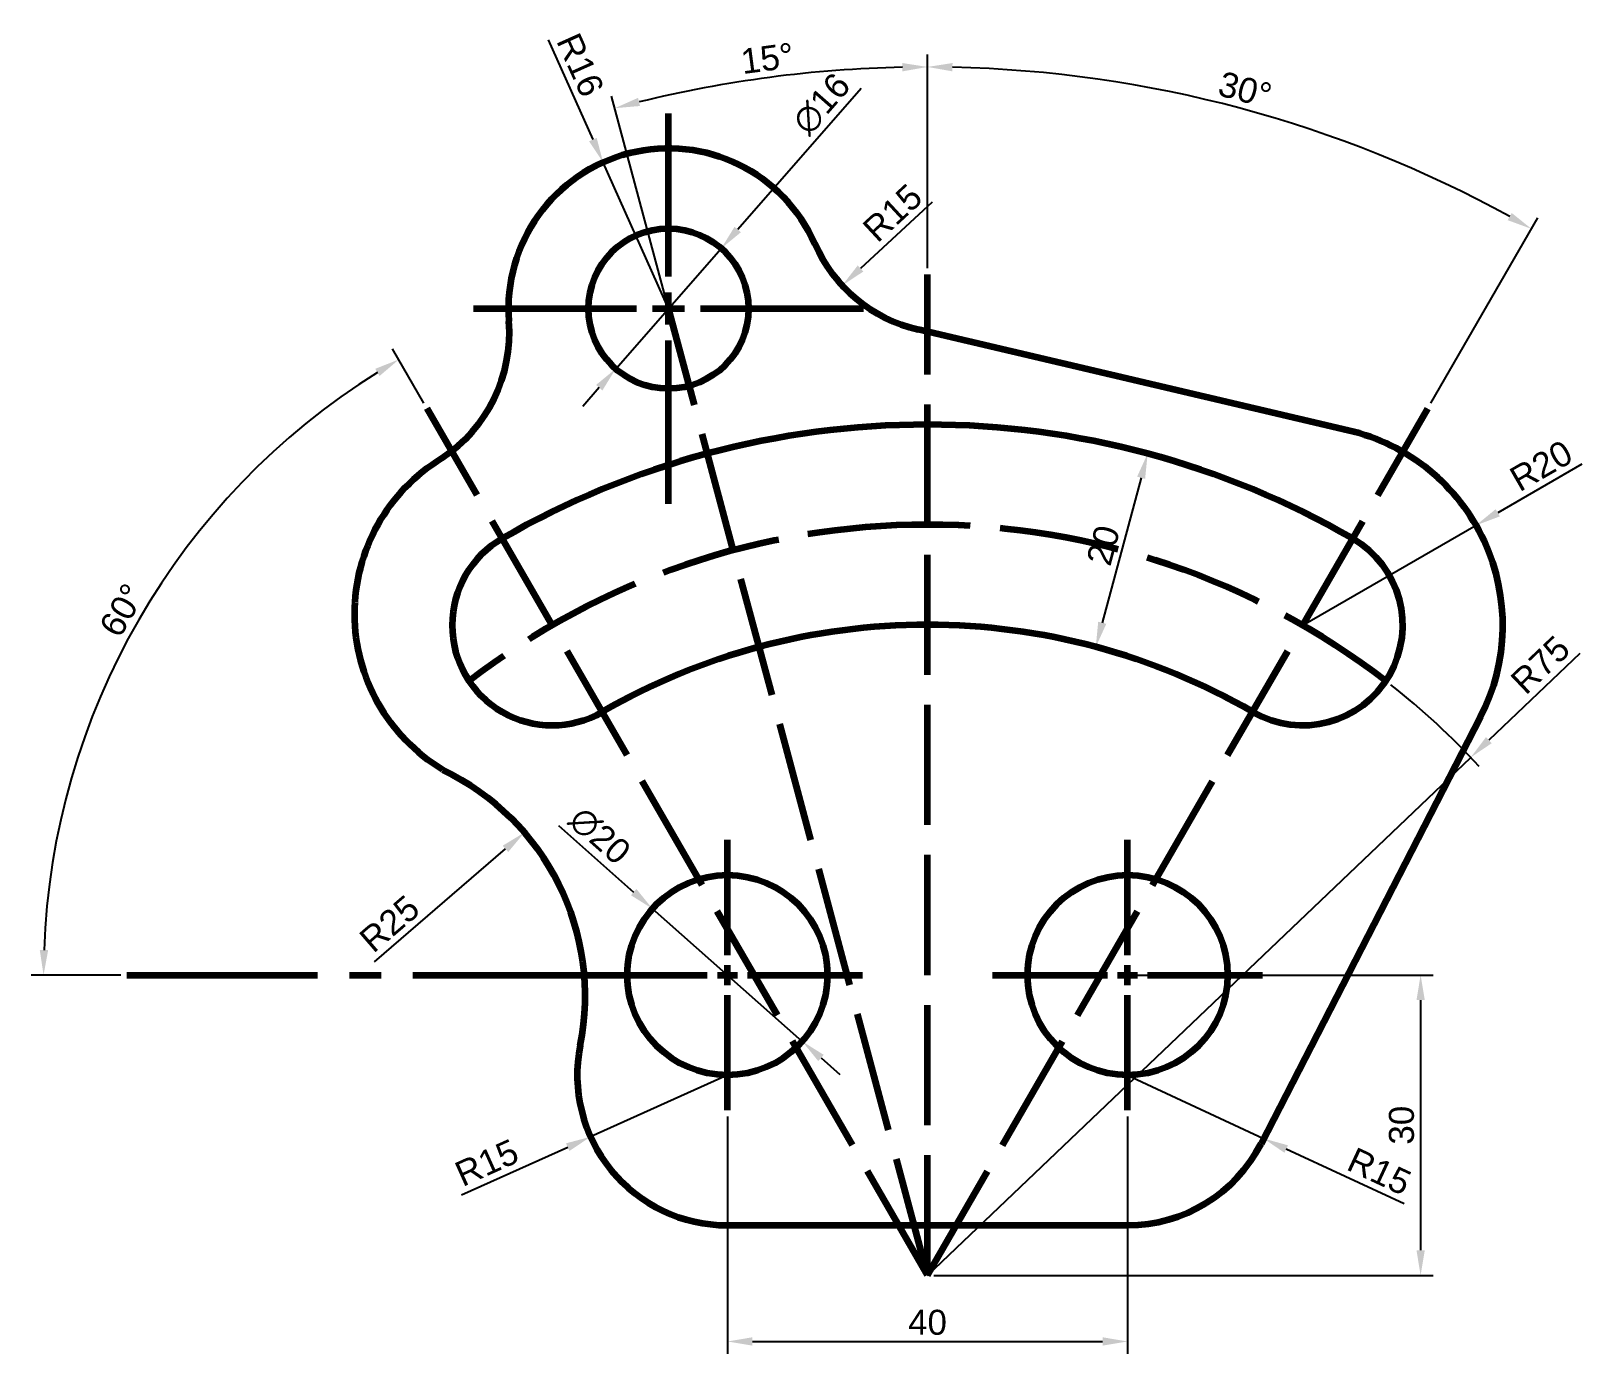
# Model space of a CAD drawing. Header units: millimetres. Extents: x 59 to 214, y 48 to 180.
import ezdxf

# ---------------------------------------------------------------- set-up
doc = ezdxf.new("R2010")
doc.units = ezdxf.units.MM
doc.linetypes.add('ACAD_ISO02W100', pattern=[15, 12, -3])
doc.linetypes.add('CENTER2', pattern=[28.575, 19.05, -3.175, 3.175, -3.175])
doc.styles.get("Standard").update_dxf_attribs({"font": 'arial.ttf'})
doc.dimstyles.new('ISO-25', dxfattribs={"dimtxt": 2.5, "dimasz": 2.5, "dimexe": 1.25, "dimexo": 0.625, "dimtad": 1, "dimtxsty": 'Standard', "dimcen": 2.5, "dimadec": 0, "dimazin": 0, "dimtfac": 1, "dimtmove": 0, "dimatfit": 3, "dimfxl": 1, "dimarcsym": 0})

# ---------------------------------------------------------------- blocks, each defined once
blk = doc.blocks.new('*U2')
at = {"color": 0, "linetype": 'CENTER2', "lineweight": 100, "transparency": 16777216}
for p, q in [((0, 3.2), (0, 19.5)), ((-19.5, 0), (-3.2, 0)), ((3.2, 0), (19.5, 0)), ((0, -19.5), (0, -3.2))]:
    blk.add_line(p, q, dxfattribs=at)
at = {"color": 0, "linetype": 'Continuous', "lineweight": 100, "transparency": 16777216}
for p, q in [((0, -1.6), (0, 1.6)), ((-1.6, 0), (1.6, 0))]:
    blk.add_line(p, q, dxfattribs=at)
blk = doc.blocks.new('*U3')
at = {"color": 0, "linetype": 'CENTER2', "lineweight": 100, "transparency": 16777216}
for p, q in [((0, 2), (0, 13.5)), ((-13.5, 0), (-2, 0)), ((2, 0), (13.5, 0)), ((0, -13.5), (0, -2))]:
    blk.add_line(p, q, dxfattribs=at)
at = {"color": 0, "linetype": 'Continuous', "lineweight": 100, "transparency": 16777216}
for p, q in [((-1, 0), (1, 0)), ((0, -1), (0, 1))]:
    blk.add_line(p, q, dxfattribs=at)
blk = doc.blocks.new('*U4')
at = {"color": 0, "linetype": 'CENTER2', "lineweight": 100, "transparency": 16777216}
for p, q in [((0, 2), (0, 13.5)), ((-13.5, 0), (-2, 0)), ((2, 0), (13.5, 0)), ((0, -13.5), (0, -2))]:
    blk.add_line(p, q, dxfattribs=at)
at = {"color": 0, "linetype": 'Continuous', "lineweight": 100, "transparency": 16777216}
for p, q in [((-1, 0), (1, 0)), ((0, -1), (0, 1))]:
    blk.add_line(p, q, dxfattribs=at)
blk = doc.blocks.new('*U5')
at = {"color": 0, "linetype": 'CENTER2', "lineweight": 100, "transparency": 16777216}
for p, q in [((0, 3.2), (0, 19.5)), ((-19.5, 0), (-3.2, 0)), ((3.2, 0), (19.5, 0)), ((0, -19.5), (0, -3.2))]:
    blk.add_line(p, q, dxfattribs=at)
at = {"color": 0, "linetype": 'Continuous', "lineweight": 100, "transparency": 16777216}
for p, q in [((0, -1.6), (0, 1.6)), ((-1.6, 0), (1.6, 0))]:
    blk.add_line(p, q, dxfattribs=at)
blk = doc.blocks.new('*D6')
at = {"color": 0, "lineweight": -2, "transparency": 16777216}
for p, q in [((128.72, 71.27), (128.72, 47.53)), ((168.72, 71.27), (168.72, 47.53)), ((131.22, 48.78), (166.22, 48.78))]:
    blk.add_line(p, q, dxfattribs=at)
at = {"color": 0, "transparency": 16777216}
for points in [[(131.22, 49.2), (131.22, 48.37), (128.72, 48.78)], [(166.22, 49.2), (166.22, 48.37), (168.72, 48.78)]]:
    blk.add_solid(points, dxfattribs=at)
at = {"layer": 'Defpoints', "color": 0, "transparency": 16777216}
for p in [(128.72, 71.89), (168.72, 71.89), (168.72, 48.78)]:
    blk.add_point(p, dxfattribs=at)
at = {"color": 0, "transparency": 16777216, "insert": (148.72, 50.68), "char_height": 2.5, "attachment_point": 5}
blk.add_mtext('40', dxfattribs=at)
blk = doc.blocks.new('*D7')
at = {"color": 0, "lineweight": -2, "transparency": 16777216}
for p, q in [((169.34, 85.39), (199.25, 85.39)), ((198, 82.89), (198, 57.89)), ((149.34, 55.39), (199.25, 55.39))]:
    blk.add_line(p, q, dxfattribs=at)
at = {"color": 0, "transparency": 16777216}
for points in [[(197.59, 82.89), (198.42, 82.89), (198, 85.39)], [(197.59, 57.89), (198.42, 57.89), (198, 55.39)]]:
    blk.add_solid(points, dxfattribs=at)
at = {"layer": 'Defpoints', "color": 0, "transparency": 16777216}
for p in [(168.72, 85.39), (148.72, 55.39), (198, 55.39)]:
    blk.add_point(p, dxfattribs=at)
at = {"color": 0, "transparency": 16777216, "insert": (196.1, 70.39), "char_height": 2.5, "attachment_point": 5, "rotation": 90}
blk.add_mtext('30', dxfattribs=at)
blk = doc.blocks.new('*D8')
at = {"color": 0, "lineweight": -2, "transparency": 16777216}
for p, q in [((111.83, 100.33), (119.35, 93.68)), ((136.2, 78.77), (121.23, 92.02)), ((138.08, 77.11), (139.95, 75.45))]:
    blk.add_line(p, q, dxfattribs=at)
at = {"color": 0, "transparency": 16777216}
for points in [[(119.63, 93.99), (119.08, 93.37), (121.23, 92.02)], [(138.35, 77.42), (137.8, 76.8), (136.2, 78.77)]]:
    blk.add_solid(points, dxfattribs=at)
at = {"layer": 'Defpoints', "color": 0, "transparency": 16777216}
for p in [(121.23, 92.02), (136.2, 78.77)]:
    blk.add_point(p, dxfattribs=at)
at = {"color": 0, "transparency": 16777216, "insert": (115.96, 99.31), "char_height": 2.5, "attachment_point": 5, "rotation": 318.4929}
blk.add_mtext('∅20', dxfattribs=at)
blk = doc.blocks.new('*D9')
at = {"color": 0, "lineweight": -2, "transparency": 16777216}
for p, q in [((170.11, 137.66), (169.51, 137.82)), ((170.07, 135.08), (166.19, 120.59)), ((164.94, 118.34), (164.33, 118.5))]:
    blk.add_line(p, q, dxfattribs=at)
at = {"color": 0, "transparency": 16777216}
for points in [[(169.67, 135.19), (170.47, 134.97), (170.72, 137.5)], [(165.78, 120.7), (166.59, 120.49), (165.54, 118.18)]]:
    blk.add_solid(points, dxfattribs=at)
at = {"layer": 'Defpoints', "color": 0, "transparency": 16777216}
for p in [(170.72, 137.5), (165.54, 118.18), (165.54, 118.18)]:
    blk.add_point(p, dxfattribs=at)
at = {"color": 0, "transparency": 16777216, "insert": (166.29, 128.33), "char_height": 2.5, "attachment_point": 5, "rotation": 75}
blk.add_mtext('20', dxfattribs=at)
blk = doc.blocks.new('*D10')
at = {"color": 0, "lineweight": -2, "transparency": 16777216}
for p, q in [((214.13, 136.43), (205.71, 131.58)), ((186.22, 120.35), (203.54, 130.33))]:
    blk.add_line(p, q, dxfattribs=at)
at = {"color": 0, "transparency": 16777216}
blk.add_solid([(205.5, 131.94), (205.92, 131.22), (203.54, 130.33)], dxfattribs=at)
at = {"layer": 'Defpoints', "color": 0, "transparency": 16777216}
for p in [(203.54, 130.33), (186.22, 120.35)]:
    blk.add_point(p, dxfattribs=at)
at = {"color": 0, "transparency": 16777216, "insert": (210.05, 136.28), "char_height": 2.5, "attachment_point": 5, "rotation": 29.9521}
blk.add_mtext('R20', dxfattribs=at)
blk = doc.blocks.new('*D11')
at = {"color": 0, "lineweight": -2, "transparency": 16777216}
for p, q in [((213.9, 117.51), (204.82, 108.86)), ((148.72, 55.39), (203.01, 107.14))]:
    blk.add_line(p, q, dxfattribs=at)
blk.add_arc((148.72, 55.39), 75, 42.6669, 51.8774, dxfattribs=at)
at = {"color": 0, "transparency": 16777216}
blk.add_solid([(204.53, 109.16), (205.11, 108.56), (203.01, 107.14)], dxfattribs=at)
at = {"layer": 'Defpoints', "color": 0, "transparency": 16777216}
for p in [(203.01, 107.14), (148.72, 55.39)]:
    blk.add_point(p, dxfattribs=at)
at = {"color": 0, "transparency": 16777216, "insert": (209.97, 116.39), "char_height": 2.5, "attachment_point": 5, "rotation": 43.6219}
blk.add_mtext('R75', dxfattribs=at)
blk = doc.blocks.new('*D12')
at = {"color": 0, "lineweight": -2, "transparency": 16777216}
for p, q in [((142.1, 173.98), (129.75, 159.88)), ((117.56, 145.97), (128.11, 158)), ((115.91, 144.09), (114.27, 142.21))]:
    blk.add_line(p, q, dxfattribs=at)
at = {"color": 0, "transparency": 16777216}
for points in [[(129.44, 160.16), (130.07, 159.61), (128.11, 158)], [(115.6, 144.36), (116.23, 143.81), (117.56, 145.97)]]:
    blk.add_solid(points, dxfattribs=at)
at = {"layer": 'Defpoints', "color": 0, "transparency": 16777216}
for p in [(128.11, 158), (117.56, 145.97)]:
    blk.add_point(p, dxfattribs=at)
at = {"color": 0, "transparency": 16777216, "insert": (138.13, 172.44), "char_height": 2.5, "attachment_point": 5, "rotation": 48.7732}
blk.add_mtext('∅16', dxfattribs=at)
blk = doc.blocks.new('*D14')
at = {"color": 0, "lineweight": -2, "transparency": 16777216}
for p, q in [((168.72, 75.39), (182.31, 69.06)), ((196.36, 62.52), (184.58, 68))]:
    blk.add_line(p, q, dxfattribs=at)
blk.add_arc((168.72, 75.39), 15, 332.7793, 339.7925, dxfattribs=at)
at = {"color": 0, "transparency": 16777216}
blk.add_solid([(184.75, 68.38), (184.4, 67.63), (182.31, 69.06)], dxfattribs=at)
at = {"layer": 'Defpoints', "color": 0, "transparency": 16777216}
for p in [(168.72, 75.39), (182.31, 69.06)]:
    blk.add_point(p, dxfattribs=at)
at = {"color": 0, "transparency": 16777216, "insert": (193.88, 65.77), "char_height": 2.5, "attachment_point": 5, "rotation": 335.0178}
blk.add_mtext('R15', dxfattribs=at)
blk = doc.blocks.new('*D15')
at = {"color": 0, "lineweight": -2, "transparency": 16777216}
blk.add_line((93.46, 86.72), (106.54, 98.01), dxfattribs=at)
at = {"color": 0, "transparency": 16777216}
blk.add_solid([(106.27, 98.32), (106.82, 97.69), (108.44, 99.64)], dxfattribs=at)
at = {"layer": 'Defpoints', "color": 0, "transparency": 16777216}
for p in [(108.44, 99.64), (89.51, 83.31)]:
    blk.add_point(p, dxfattribs=at)
at = {"color": 0, "transparency": 16777216, "insert": (94.96, 90.52), "char_height": 2.5, "attachment_point": 5, "rotation": 40.7832}
blk.add_mtext('R25', dxfattribs=at)
blk = doc.blocks.new('*D16')
at = {"color": 0, "lineweight": -2, "transparency": 16777216}
for p, q in [((128.72, 75.39), (115.04, 69.23)), ((102.15, 63.42), (112.76, 68.2))]:
    blk.add_line(p, q, dxfattribs=at)
at = {"color": 0, "transparency": 16777216}
blk.add_solid([(112.59, 68.58), (112.93, 67.82), (115.04, 69.23)], dxfattribs=at)
at = {"layer": 'Defpoints', "color": 0, "transparency": 16777216}
for p in [(128.72, 75.39), (115.04, 69.23)]:
    blk.add_point(p, dxfattribs=at)
at = {"color": 0, "transparency": 16777216, "insert": (104.67, 66.64), "char_height": 2.5, "attachment_point": 5, "rotation": 24.2597}
blk.add_mtext('R15', dxfattribs=at)
blk = doc.blocks.new('*D17')
at = {"color": 0, "lineweight": -2, "transparency": 16777216}
blk.add_line((149.18, 162.62), (142.03, 156), dxfattribs=at)
at = {"color": 0, "transparency": 16777216}
blk.add_solid([(141.75, 156.3), (142.31, 155.69), (140.2, 154.3)], dxfattribs=at)
at = {"layer": 'Defpoints', "color": 0, "transparency": 16777216}
for p in [(151.2, 164.5), (140.2, 154.3)]:
    blk.add_point(p, dxfattribs=at)
at = {"color": 0, "transparency": 16777216, "insert": (145.23, 161.55), "char_height": 2.5, "attachment_point": 5, "rotation": 42.8241}
blk.add_mtext('R15', dxfattribs=at)
blk = doc.blocks.new('*D18')
at = {"color": 0, "lineweight": -2, "transparency": 16777216}
for p, q in [((110.81, 178.85), (115.28, 168.87)), ((122.83, 151.99), (116.3, 166.59))]:
    blk.add_line(p, q, dxfattribs=at)
at = {"color": 0, "transparency": 16777216}
blk.add_solid([(115.66, 169.04), (114.9, 168.7), (116.3, 166.59)], dxfattribs=at)
at = {"layer": 'Defpoints', "color": 0, "transparency": 16777216}
for p in [(116.3, 166.59), (122.83, 151.99)]:
    blk.add_point(p, dxfattribs=at)
at = {"color": 0, "transparency": 16777216, "insert": (114.02, 176.33), "char_height": 2.5, "attachment_point": 5, "rotation": 294.1101}
blk.add_mtext('R16', dxfattribs=at)
blk = doc.blocks.new('*U20')
at = {"color": 0, "linetype": 'CENTER2', "lineweight": 100, "transparency": 16777216}
for p, q in [((0, 2), (0, 13.5)), ((-60, 0), (-2, 0)), ((2, 0), (13.5, 0)), ((0, -13.5), (0, -2))]:
    blk.add_line(p, q, dxfattribs=at)
at = {"color": 0, "linetype": 'Continuous', "lineweight": 100, "transparency": 16777216}
for p, q in [((-1, 0), (1, 0)), ((0, -1), (0, 1))]:
    blk.add_line(p, q, dxfattribs=at)
blk = doc.blocks.new('*D21')
at = {"color": 0, "lineweight": -2, "transparency": 16777216}
for p, q in [((98.4, 142.54), (95.26, 147.98)), ((68.09, 85.39), (59.13, 85.39))]:
    blk.add_line(p, q, dxfattribs=at)
blk.add_arc((131.4, 85.39), 71.02, 122.017, 177.983, dxfattribs=at)
at = {"color": 0, "transparency": 16777216}
for points in [[(93.53, 145.97), (93.96, 145.25), (95.89, 146.9)], [(60.84, 87.89), (60, 87.9), (60.38, 85.39)]]:
    blk.add_solid(points, dxfattribs=at)
at = {"layer": 'Defpoints', "color": 0, "transparency": 16777216}
for p in [(98.72, 142), (76.99, 131.04), (68.72, 85.39), (126.72, 85.39), (148.72, 55.39)]:
    blk.add_point(p, dxfattribs=at)
at = {"color": 0, "transparency": 16777216, "insert": (68.24, 121.85), "char_height": 2.5, "attachment_point": 5, "rotation": 60}
blk.add_mtext('60°', dxfattribs=at)
blk = doc.blocks.new('*D22')
at = {"color": 0, "lineweight": -2, "transparency": 16777216}
for p, q in [((148.72, 156.02), (148.72, 177.38)), ((199.03, 142.54), (209.71, 161.04))]:
    blk.add_line(p, q, dxfattribs=at)
blk.add_arc((148.72, 55.39), 120.73, 61.1864, 88.8136, dxfattribs=at)
at = {"color": 0, "transparency": 16777216}
for points in [[(151.21, 175.69), (151.22, 176.52), (148.72, 176.13)], [(207.11, 161.54), (206.7, 160.82), (209.08, 159.95)]]:
    blk.add_solid(points, dxfattribs=at)
at = {"layer": 'Defpoints', "color": 0, "transparency": 16777216}
for p in [(190.01, 168.85), (148.72, 155.39), (198.72, 142), (148.72, 55.39), (148.72, 55.39)]:
    blk.add_point(p, dxfattribs=at)
at = {"color": 0, "transparency": 16777216, "insert": (180.46, 173.85), "char_height": 2.5, "attachment_point": 5, "rotation": 345}
blk.add_mtext('30°', dxfattribs=at)
blk = doc.blocks.new('*D23')
at = {"color": 0, "lineweight": -2, "transparency": 16777216}
for p, q in [((148.72, 156.02), (148.72, 177.38)), ((122.67, 152.59), (117.14, 173.22))]:
    blk.add_line(p, q, dxfattribs=at)
blk.add_arc((148.72, 55.39), 120.73, 91.1864, 103.8136, dxfattribs=at)
at = {"color": 0, "transparency": 16777216}
for points in [[(146.21, 176.52), (146.22, 175.69), (148.72, 176.13)], [(119.99, 172.23), (119.79, 173.04), (117.47, 172.01)]]:
    blk.add_solid(points, dxfattribs=at)
at = {"layer": 'Defpoints', "color": 0, "transparency": 16777216}
for p in [(138.19, 175.67), (148.72, 155.39), (122.83, 151.99), (148.72, 55.39), (148.72, 55.39)]:
    blk.add_point(p, dxfattribs=at)
at = {"color": 0, "transparency": 16777216, "insert": (132.71, 176.98), "char_height": 2.5, "attachment_point": 5, "rotation": 7.5}
blk.add_mtext('15°', dxfattribs=at)

msp = doc.modelspace()

# ---------------------------------------------------------------- linework, layer by layer
at = {"linetype": 'ACAD_ISO02W100', "lineweight": 100}
for q in [(148.716, 155.394), (122.834, 151.986), (98.716, 141.996), (198.716, 141.996)]:
    msp.add_line((148.716, 55.394), q, dxfattribs=at)
at = {"lineweight": 100}
for p, q in [((190.777, 139.818), (147.777, 149.891)), ((204.001, 111.197), (182.055, 68.532)), ((128.716, 60.394), (168.716, 60.394))]:
    msp.add_line(p, q, dxfattribs=at)
for centre, radius in [((122.834, 151.986), 8), ((128.716, 85.394), 10), ((168.716, 85.394), 10)]:
    msp.add_circle(centre, radius, dxfattribs=at)
for centre, radius, start, end in [((122.834, 151.986), 16, 23.79984, 184.5029), ((151.198, 164.496), 15, 203.79984, 256.81611), ((91.93, 149.552), 15, 303.43803, 4.5029), ((148.716, 55.394), 85, 90, 120), ((148.716, 55.394), 85, 60, 90), ((186.216, 120.346), 20, 332.77926, 76.81611), ((109.598, 121.504), 18.155, 121.19246, 238.97884), ((111.216, 120.346), 10, 120, 300), ((186.216, 120.346), 10, 240, 60), ((148.716, 55.394), 65, 90, 120), ((148.716, 55.394), 65, 60, 90), ((89.507, 83.311), 25, 348.58406, 64.49173), ((128.716, 75.394), 15, 168.58406, 270), ((168.716, 75.394), 15, 270, 332.77926)]:
    msp.add_arc(centre, radius, start, end, dxfattribs=at)
at = {"linetype": 'ACAD_ISO02W100', "lineweight": 100}
for start, end in [(90, 127.64511), (52.35489, 90)]:
    msp.add_arc((148.716, 55.394), 75, start, end, dxfattribs=at)

# ---------------------------------------------------------------- block references
at = {"linetype": 'CENTER2', "lineweight": 100}
for name, p in [('*U2', (122.834, 151.986)), ('*U5', (122.834, 151.986)), ('*U20', (128.716, 85.394)), ('*U3', (128.716, 85.394)), ('*U4', (168.716, 85.394))]:
    msp.add_blockref(name, p, dxfattribs=at)

# ---------------------------------------------------------------- dimensions: what is measured, and where the dimension line sits
at = {"color": 240, "true_color": 0xed1f24}
for center, mpoint, picture, middle in [((122.834, 151.986), (116.298, 166.59), '*D18', (112.286, 175.556)), ((151.198, 164.496), (140.196, 154.3), '*D17', (146.519, 160.16)), ((148.716, 55.394), (203.009, 107.136), '*D11', (211.277, 115.015)), ((89.507, 83.311), (108.437, 99.641), '*D15', (96.201, 89.085)), ((128.716, 75.394), (115.04, 69.231), '*D16', (105.448, 64.907)), ((168.716, 75.394), (182.312, 69.059), '*D14', (193.074, 64.045))]:
    dim = msp.add_radius_dim(center=center, mpoint=mpoint, dimstyle='ISO-25', dxfattribs=at)
    dim.commit()
    dim.dimension.update_dxf_attribs({"geometry": picture, "text_midpoint": middle, "dimtype": 164})
for base, line1, line2, picture, middle in [((138.193, 175.669), ((148.716, 55.394), (122.834, 151.986)), ((148.716, 55.394), (148.716, 155.394)), '*D23', (132.709, 176.981)), ((190.01, 168.847), ((148.716, 55.394), (148.716, 155.394)), ((148.716, 55.394), (198.716, 141.996)), '*D22', (180.457, 173.852)), ((76.991, 131.044), ((68.716, 85.394), (126.716, 85.394)), ((148.716, 55.394), (98.716, 141.996)), '*D21', (68.244, 121.854))]:
    dim = msp.add_angular_dim_2l(base=base, line1=line1, line2=line2, dimstyle='ISO-25', dxfattribs=at)
    dim.commit()
    dim.dimension.update_dxf_attribs({"geometry": picture, "text_midpoint": middle})
dim = msp.add_diameter_dim_2p(p1=(117.562, 145.969), p2=(128.106, 158.003), dimstyle='ISO-25', dxfattribs=at)
dim.commit()
dim.dimension.update_dxf_attribs({"geometry": '*D12', "text_midpoint": (139.616, 171.138), "dimtype": 163})
dim = msp.add_radius_dim(center=(186.216, 120.346), mpoint=(203.545, 130.331), dimstyle='ISO-25', dxfattribs=at)
dim.commit()
dim.dimension.update_dxf_attribs({"geometry": '*D10', "text_midpoint": (210.053, 136.276)})
dim = msp.add_aligned_dim(p1=(170.716, 137.497), p2=(165.539, 118.179), distance=0, dimstyle='ISO-25', dxfattribs=at)
dim.commit()
dim.dimension.update_dxf_attribs({"geometry": '*D9', "text_midpoint": (166.291, 128.33)})
dim = msp.add_diameter_dim_2p(p1=(136.205, 78.766), p2=(121.227, 92.021), dimstyle='ISO-25', dxfattribs=at)
dim.commit()
dim.dimension.update_dxf_attribs({"geometry": '*D8', "text_midpoint": (114.659, 97.834)})
dim = msp.add_linear_dim(base=(198.003, 55.394), p1=(168.716, 85.394), p2=(148.716, 55.394), angle=90, dimstyle='ISO-25', dxfattribs=at)
dim.commit()
dim.dimension.update_dxf_attribs({"geometry": '*D7', "text_midpoint": (196.101, 70.394)})
dim = msp.add_linear_dim(base=(168.716, 48.783), p1=(128.716, 71.894), p2=(168.716, 71.894), dimstyle='ISO-25', dxfattribs=at)
dim.commit()
dim.dimension.update_dxf_attribs({"geometry": '*D6', "text_midpoint": (148.716, 50.684)})

doc.saveas('drawing.dxf')
